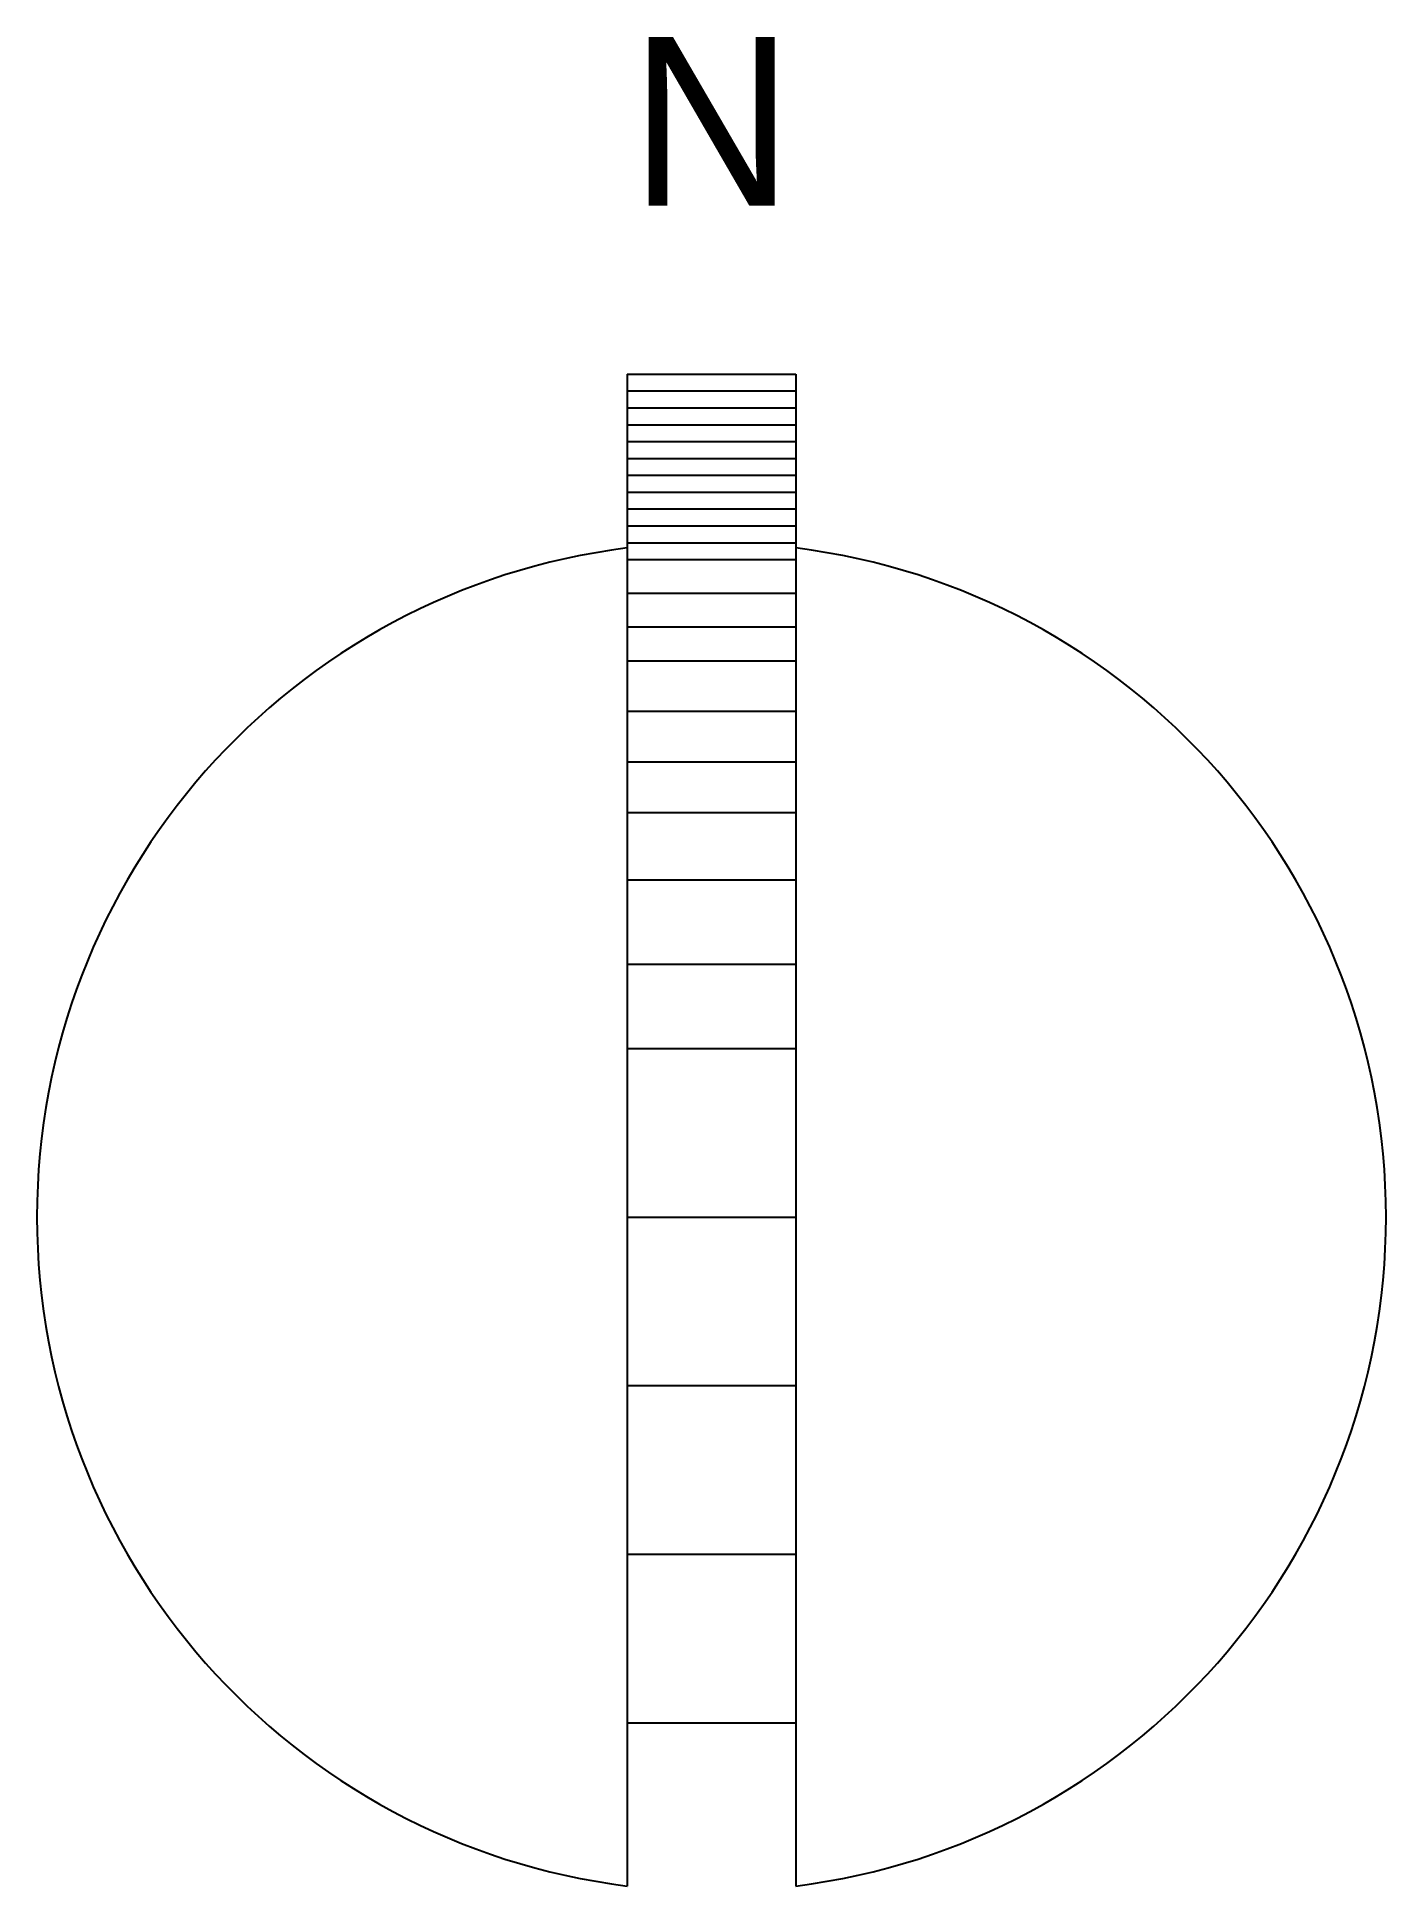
# Model space of a CAD drawing. Extents: x -160 to 160, y -159 to 280.
import ezdxf
from ezdxf.enums import TextEntityAlignment as Align

# ---------------------------------------------------------------- set-up
doc = ezdxf.new("R2010")
doc.units = 0
doc.header["$LTSCALE"] = 25
doc.header["$MEASUREMENT"] = 0
doc.layers.get('0').update_dxf_attribs({"linetype": 'CONTINUOUS'})

msp = doc.modelspace()

# ---------------------------------------------------------------- linework, layer by layer
at = {"color": 0, "linetype": 'ByBlock'}
for p, q in [((-20, 200), (20, 200)), ((-20, 200), (-20, -158.75)), ((20, 200), (20, -158.75)), ((-20, 196), (20, 196)), ((-20, 192), (20, 192)), ((-20, 188), (20, 188)), ((-20, 184), (20, 184)), ((-20, 180), (20, 180)), ((-20, 176), (20, 176)), ((-20, 172), (20, 172)), ((-20, 168), (20, 168)), ((-20, 164), (20, 164)), ((-20, 160), (20, 160)), ((-20, 156), (20, 156)), ((-20, 148), (20, 148)), ((-20, 140), (20, 140)), ((-20, 132), (20, 132)), ((-20, 120), (20, 120)), ((-20, 108), (20, 108)), ((-20, 96), (20, 96)), ((-20, 80), (20, 80)), ((-20, 60), (20, 60)), ((-20, 40), (20, 40)), ((-20, 0), (20, 0)), ((-20, -40), (20, -40)), ((-20, -80), (20, -80)), ((-20, -120), (20, -120))]:
    msp.add_line(p, q, dxfattribs=at)
for start, end in [(97.1808, 262.8192), (277.1808, 82.8192)]:
    msp.add_arc((0, 0), 160, start, end, dxfattribs=at)

# ---------------------------------------------------------------- texts
msp.add_text('N', height=40, dxfattribs=at).set_placement((0, 240), align=Align.CENTER)

doc.saveas('drawing.dxf')
